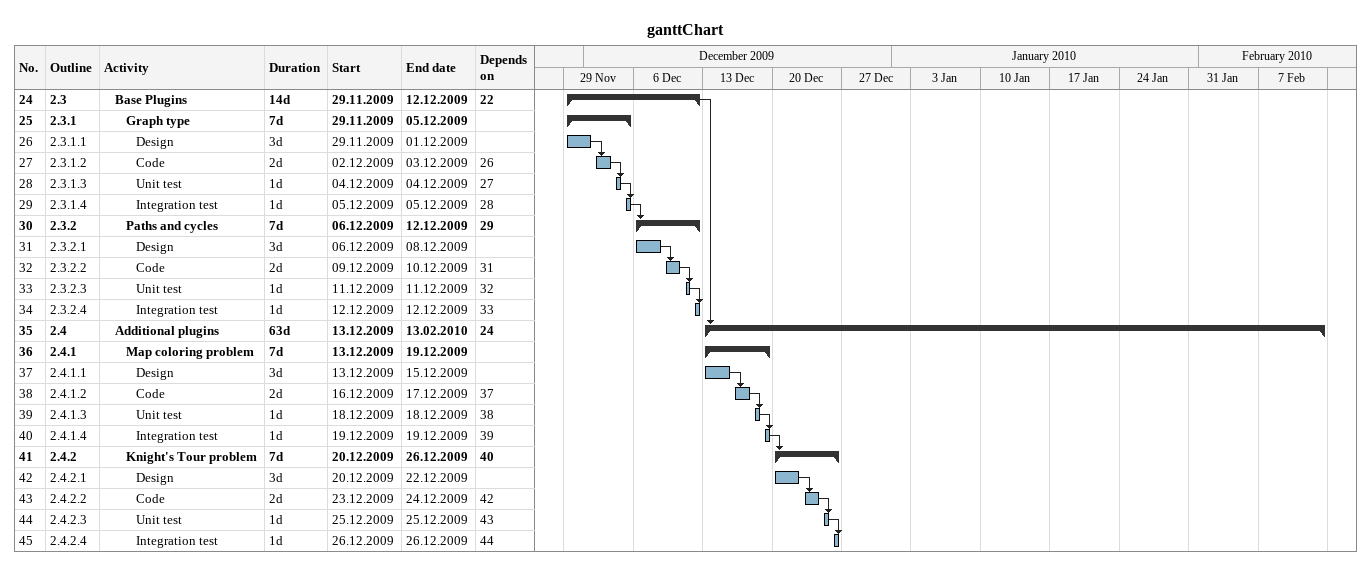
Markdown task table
ganttChart

| ID | WBS | Task | Duration | Start | Finish | Predecessors |
|---|---|---|---|---|---|---|
| 24 | 2.3 | **Base Plugins** | 14d | 2009-11-29 | 2009-12-12 | 22 |
| 25 | 2.3.1 | **Graph type** | 7d | 2009-11-29 | 2009-12-05 |  |
| 26 | 2.3.1.1 | Design | 3d | 2009-11-29 | 2009-12-01 |  |
| 27 | 2.3.1.2 | Code | 2d | 2009-12-02 | 2009-12-03 | 26 |
| 28 | 2.3.1.3 | Unit test | 1d | 2009-12-04 | 2009-12-04 | 27 |
| 29 | 2.3.1.4 | Integration test | 1d | 2009-12-05 | 2009-12-05 | 28 |
| 30 | 2.3.2 | **Paths and cycles** | 7d | 2009-12-06 | 2009-12-12 | 29 |
| 31 | 2.3.2.1 | Design | 3d | 2009-12-06 | 2009-12-08 |  |
| 32 | 2.3.2.2 | Code | 2d | 2009-12-09 | 2009-12-10 | 31 |
| 33 | 2.3.2.3 | Unit test | 1d | 2009-12-11 | 2009-12-11 | 32 |
| 34 | 2.3.2.4 | Integration test | 1d | 2009-12-12 | 2009-12-12 | 33 |
| 35 | 2.4 | **Additional plugins** | 63d | 2009-12-13 | 2010-02-13 | 24 |
| 36 | 2.4.1 | **Map coloring problem** | 7d | 2009-12-13 | 2009-12-19 |  |
| 37 | 2.4.1.1 | Design | 3d | 2009-12-13 | 2009-12-15 |  |
| 38 | 2.4.1.2 | Code | 2d | 2009-12-16 | 2009-12-17 | 37 |
| 39 | 2.4.1.3 | Unit test | 1d | 2009-12-18 | 2009-12-18 | 38 |
| 40 | 2.4.1.4 | Integration test | 1d | 2009-12-19 | 2009-12-19 | 39 |
| 41 | 2.4.2 | **Knight's Tour problem** | 7d | 2009-12-20 | 2009-12-26 | 40 |
| 42 | 2.4.2.1 | Design | 3d | 2009-12-20 | 2009-12-22 |  |
| 43 | 2.4.2.2 | Code | 2d | 2009-12-23 | 2009-12-24 | 42 |
| 44 | 2.4.2.3 | Unit test | 1d | 2009-12-25 | 2009-12-25 | 43 |
| 45 | 2.4.2.4 | Integration test | 1d | 2009-12-26 | 2009-12-26 | 44 |
